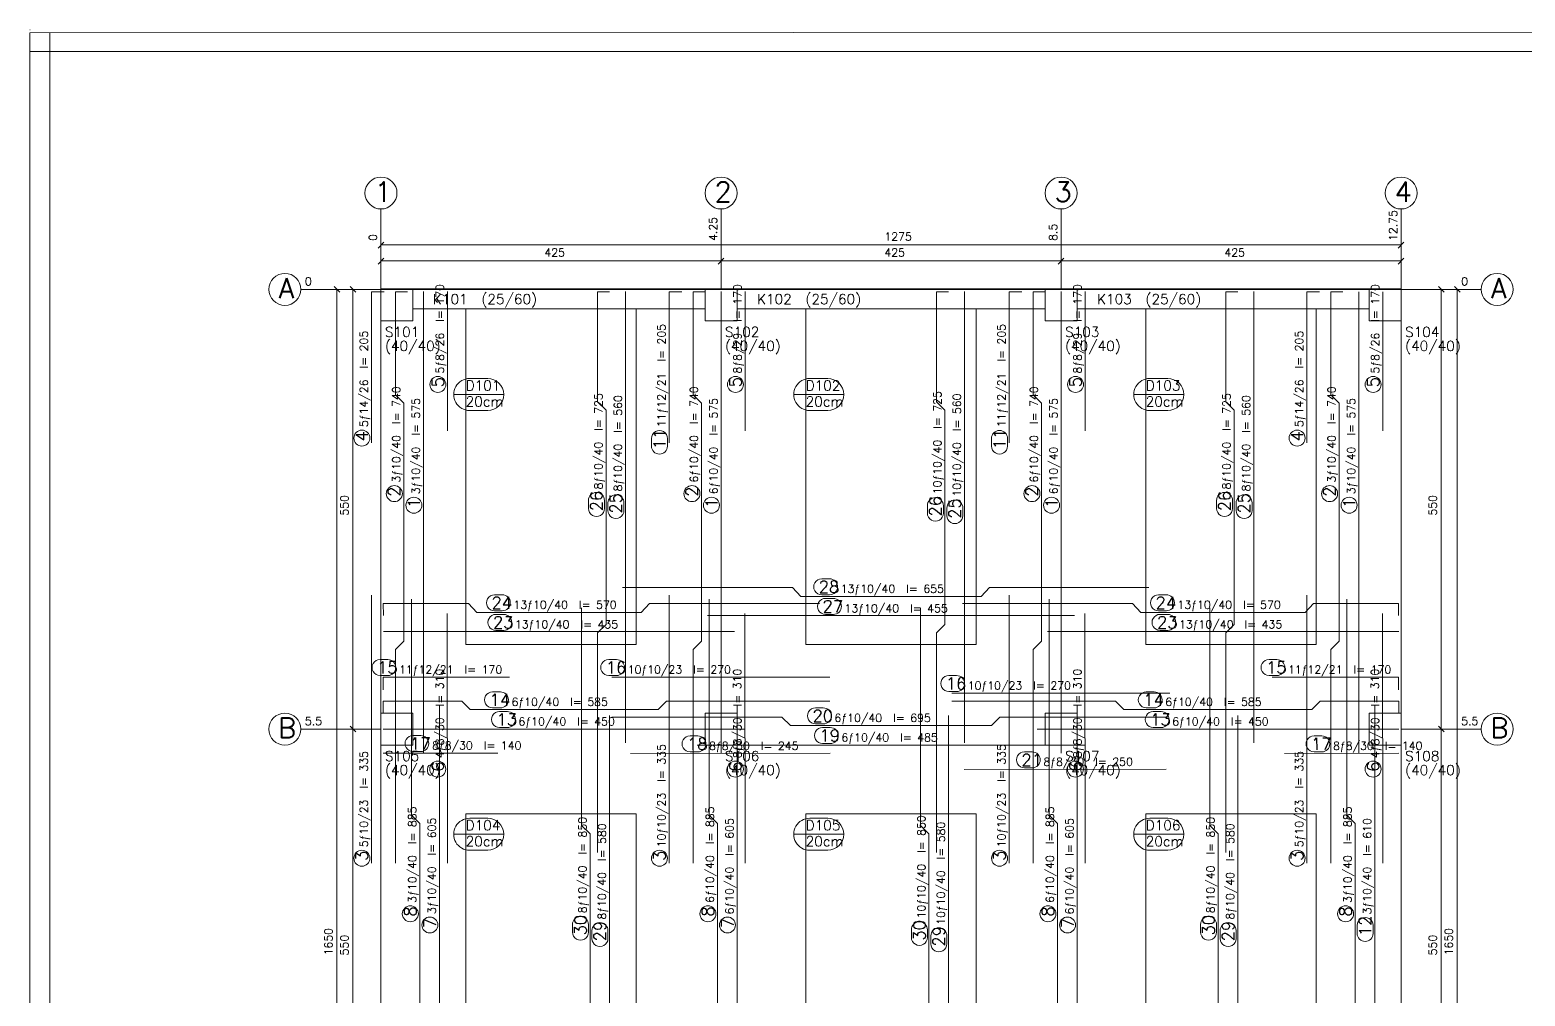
# Model space of a CAD drawing. Header units: inches. Extents: x 0 to 0.664, y 0.28 to 0.841.
# Drawn here: x 0 to 0.3738, y 0.5993 to 0.841 of the extents above; entities that cross this region are included whole.
import ezdxf

# ---------------------------------------------------------------- set-up
doc = ezdxf.new("R2010")
doc.units = ezdxf.units.IN
doc.header["$MEASUREMENT"] = 0
doc.linetypes.add('CENTER', pattern=[0.006500000000000001, 0.002, -0.001, 0.0005, -0.001, 0.002])
doc.linetypes.add('HIDDEN', pattern=[0.006, 0.002, -0.002, 0.002])
for name, color, linetype, lineweight in [('DONATI', 84, 'Continuous', 0), ('OLCU', 1, 'Continuous', 0), ('PENC2', 1, 'Continuous', 0), ('PENC3', 5, 'Continuous', 0), ('PENC4', 84, 'Continuous', 0), ('PEND2', 1, 'CENTER', 0), ('PENH2', 1, 'HIDDEN', 0)]:
    doc.layers.add(name, color=color, linetype=linetype, lineweight=lineweight)
doc.styles.add('RomanSTA', font='RomanSTA')

msp = doc.modelspace()

# ---------------------------------------------------------------- linework, layer by layer
at = {"layer": 'DONATI'}
for points in [[(0.0853632465004921, 0.7377), (0.0853632465004921, 0.7377), (0.08536319434642792, 0.7755), (0.08856318891048431, 0.7755), (0.08856318891048431, 0.7755)], [(0.09136319160461426, 0.6326), (0.09136319160461426, 0.6326), (0.09136311709880829, 0.686), (0.0934835895895958, 0.6881), (0.09348282217979431, 0.7476), (0.09136320650577545, 0.7497), (0.09136317670345306, 0.7755), (0.09436317533254623, 0.7755), (0.09436317533254623, 0.7755)], [(0.09836313128471375, 0.6601), (0.09836313128471375, 0.6601), (0.09836315363645554, 0.7756), (0.09836315363645554, 0.7756)], [(0.1043630167841911, 0.7407), (0.1043630167841911, 0.7407), (0.1043631508946419, 0.7756), (0.1043631508946419, 0.7756)], [(0.1418923437595367, 0.6352), (0.1418923437595367, 0.6352), (0.1418923288583755, 0.6902), (0.1440127938985825, 0.6923), (0.1440119445323944, 0.7459), (0.1418923437595367, 0.748), (0.1418923288583755, 0.7755), (0.1448923349380493, 0.7755), (0.1448923349380493, 0.7755)], [(0.1488923132419586, 0.6627), (0.1488923132419586, 0.6627), (0.1488923132419586, 0.7756), (0.1488923132419586, 0.7756)], [(0.1597632467746735, 0.7377), (0.1597632467746735, 0.7377), (0.1597631871700287, 0.7755), (0.1629631966352463, 0.7755), (0.1629631966352463, 0.7755)], [(0.1657631993293762, 0.6326), (0.1657631993293762, 0.6326), (0.1657631248235703, 0.686), (0.1678835898637772, 0.6881), (0.1678828299045563, 0.7476), (0.1657632142305374, 0.7497), (0.1657631695270538, 0.7755), (0.1687631756067276, 0.7755), (0.1687631756067276, 0.7755)], [(0.1727631390094757, 0.6601), (0.1727631390094757, 0.6601), (0.1727631539106369, 0.7756), (0.1727631539106369, 0.7756)], [(0.1787630170583725, 0.7407), (0.1787630170583725, 0.7407), (0.1787631511688232, 0.7756), (0.1787631511688232, 0.7756)], [(0.2266101092100143, 0.6352), (0.2266101092100143, 0.6352), (0.2266100943088531, 0.6902), (0.2287305593490601, 0.6923), (0.228729709982872, 0.7459), (0.2266101092100143, 0.748), (0.2266100943088531, 0.7755), (0.2296101003885269, 0.7755), (0.2296101003885269, 0.7755)], [(0.2336100786924362, 0.6627), (0.2336100786924362, 0.6627), (0.2336100786924362, 0.7756), (0.2336100786924362, 0.7756)], [(0.244763195514679, 0.7377), (0.244763195514679, 0.7377), (0.2447631806135178, 0.7755), (0.2479631900787354, 0.7755), (0.2479631900787354, 0.7755)], [(0.2507631778717041, 0.6326), (0.2507631778717041, 0.6326), (0.2507631480693817, 0.686), (0.252883642911911, 0.6881), (0.2528827786445618, 0.7476), (0.2507631778717041, 0.7497), (0.2507631778717041, 0.7755), (0.2537631690502167, 0.7755), (0.2537631690502167, 0.7755)], [(0.257763147354126, 0.6601), (0.257763147354126, 0.6601), (0.257763147354126, 0.7756), (0.257763147354126, 0.7756)], [(0.2637630105018616, 0.7407), (0.2637630105018616, 0.7407), (0.2637631595134735, 0.7756), (0.2637631595134735, 0.7756)], [(0.298911839723587, 0.6352), (0.298911839723587, 0.6352), (0.2989118099212646, 0.6902), (0.3010323047637939, 0.6923), (0.3010314404964447, 0.7459), (0.298911839723587, 0.748), (0.298911839723587, 0.7755), (0.3019118309020996, 0.7755), (0.3019118309020996, 0.7755)], [(0.3059118092060089, 0.6627), (0.3059118092060089, 0.6627), (0.3059118092060089, 0.7756), (0.3059118092060089, 0.7756)], [(0.3191632330417633, 0.7377), (0.3191632330417633, 0.7377), (0.3191632032394409, 0.7755), (0.3223631978034973, 0.7755), (0.3223631978034973, 0.7755)], [(0.3251631855964661, 0.6326), (0.3251631855964661, 0.6326), (0.3251630961894989, 0.686), (0.3272835910320282, 0.6881), (0.3272828161716461, 0.7476), (0.3251632153987885, 0.7497), (0.3251631855964661, 0.7755), (0.3281631767749786, 0.7755), (0.3281631767749786, 0.7755)], [(0.3321631252765656, 0.6601), (0.3321631252765656, 0.6601), (0.3321631550788879, 0.7755), (0.3321631550788879, 0.7755)], [(0.3381630182266235, 0.7407), (0.3381630182266235, 0.7407), (0.3381631374359131, 0.7755), (0.3381631374359131, 0.7755)], [(0.08536320924758911, 0.6326), (0.08536320924758911, 0.6326), (0.08536311239004135, 0.6996), (0.08536311239004135, 0.6996)], [(0.1480948925018311, 0.7015), (0.1480948925018311, 0.7015), (0.190594881772995, 0.7015), (0.192717045545578, 0.6993), (0.2377718538045883, 0.6993), (0.2398948818445206, 0.7015), (0.2797448635101318, 0.7015), (0.2797448635101318, 0.7015)], [(0.1597632169723511, 0.6326), (0.1597632169723511, 0.6326), (0.1597631126642227, 0.6996), (0.1597631126642227, 0.6996)], [(0.244763195514679, 0.6326), (0.244763195514679, 0.6326), (0.2447631806135178, 0.6996), (0.2447631806135178, 0.6996)], [(0.3191632032394409, 0.6326), (0.3191632032394409, 0.6326), (0.3191631138324738, 0.6996), (0.3191631138324738, 0.6996)], [(0.08834882080554962, 0.6945), (0.08834882080554962, 0.6945), (0.08834642916917801, 0.6975), (0.1095964387059212, 0.6975), (0.1117186024785042, 0.6953), (0.1527734100818634, 0.6953), (0.1548964381217957, 0.6975), (0.1973964422941208, 0.6975), (0.1973964422941208, 0.6975)], [(0.09536323696374893, 0.5226), (0.09536323696374893, 0.5226), (0.0953630656003952, 0.5776), (0.09748353809118271, 0.5797), (0.0974823459982872, 0.6425), (0.09536273032426834, 0.6446), (0.09536256641149521, 0.6986), (0.09536256641149521, 0.6986)], [(0.1378923505544662, 0.5252), (0.1378923505544662, 0.5252), (0.1378923356533051, 0.5802), (0.140012800693512, 0.5823), (0.1400119513273239, 0.6399), (0.1378923505544662, 0.642), (0.1378923356533051, 0.6964), (0.1378923356533051, 0.6964)], [(0.1697632372379303, 0.5226), (0.1697632372379303, 0.5226), (0.1697630733251572, 0.5776), (0.1718835383653641, 0.5797), (0.1718823462724686, 0.6425), (0.1697627305984497, 0.6446), (0.1697625666856766, 0.6986), (0.1697625666856766, 0.6986)], [(0.2226101011037827, 0.5252), (0.2226101011037827, 0.5252), (0.2226100862026215, 0.5802), (0.2247305512428284, 0.5823), (0.2247297018766403, 0.6399), (0.2226101011037827, 0.642), (0.2226100862026215, 0.6964), (0.2226100862026215, 0.6964)], [(0.2330964207649231, 0.6975), (0.2330964207649231, 0.6975), (0.2755964398384094, 0.6975), (0.2777186036109924, 0.6953), (0.3187734186649323, 0.6953), (0.3208964467048645, 0.6975), (0.3421464562416077, 0.6975), (0.3421488404273987, 0.6945), (0.3421488404273987, 0.6945)], [(0.2547632157802582, 0.5226), (0.2547632157802582, 0.5226), (0.2547630667686462, 0.5776), (0.2568835318088531, 0.5797), (0.2568823397159576, 0.6425), (0.2547627091407776, 0.6446), (0.2547625601291656, 0.6986), (0.2547625601291656, 0.6986)], [(0.2949118316173553, 0.5252), (0.2949118316173553, 0.5252), (0.294911801815033, 0.5802), (0.2970322966575623, 0.5823), (0.297031432390213, 0.6399), (0.2949118316173553, 0.642), (0.294911801815033, 0.6964), (0.294911801815033, 0.6964)], [(0.3291632235050201, 0.5226), (0.3291632235050201, 0.5226), (0.3291630744934082, 0.5776), (0.3312835395336151, 0.5797), (0.3312823474407196, 0.6425), (0.3291627168655396, 0.6446), (0.3291625678539276, 0.6986), (0.3291625678539276, 0.6986)], [(0.1043630242347717, 0.6326), (0.1043630242347717, 0.6326), (0.1043077632784843, 0.695), (0.1043077632784843, 0.695)], [(0.1693616062402725, 0.6945), (0.1693616062402725, 0.6945), (0.261161595582962, 0.6945), (0.261161595582962, 0.6945)], [(0.1787630319595337, 0.6326), (0.1787630319595337, 0.6326), (0.1787077635526657, 0.695), (0.1787077635526657, 0.695)], [(0.263763040304184, 0.6326), (0.263763040304184, 0.6326), (0.2637077569961548, 0.695), (0.2637077569961548, 0.695)], [(0.3381630182266235, 0.6326), (0.3381630182266235, 0.6326), (0.3381077647209167, 0.695), (0.3381077647209167, 0.695)], [(0.0883631557226181, 0.6905), (0.0883631557226181, 0.6905), (0.1761631667613983, 0.6905), (0.1761631667613983, 0.6905)], [(0.2543631494045258, 0.6905), (0.2543631494045258, 0.6905), (0.3421631753444672, 0.6905), (0.3421631753444672, 0.6905)], [(0.08831211924552917, 0.6759), (0.08831211924552917, 0.6759), (0.08831211924552917, 0.6791), (0.1199171170592308, 0.6791), (0.1199171170592308, 0.6791)], [(0.1454821228981018, 0.6791), (0.1454821228981018, 0.6791), (0.1999821215867996, 0.6791), (0.1999821215867996, 0.6791)], [(0.3105470538139343, 0.6791), (0.3105470538139343, 0.6791), (0.3421520292758942, 0.6791), (0.3421520590782166, 0.6759), (0.3421520590782166, 0.6759)], [(0.08832883834838867, 0.6701), (0.08832883834838867, 0.6701), (0.08832644671201706, 0.6731), (0.107931450009346, 0.6731), (0.1100536212325096, 0.671), (0.1570184230804443, 0.671), (0.1591414511203766, 0.6731), (0.1999964565038681, 0.6731), (0.1999964565038681, 0.6731)], [(0.2304836064577103, 0.6751), (0.2304836064577103, 0.6751), (0.2849836051464081, 0.6751), (0.2849836051464081, 0.6751)], [(0.2304964065551758, 0.6731), (0.2304964065551758, 0.6731), (0.2713513970375061, 0.6731), (0.2734735906124115, 0.671), (0.3204383850097656, 0.671), (0.3225614130496979, 0.6731), (0.3421664237976074, 0.6731), (0.3421688079833984, 0.6701), (0.3421688079833984, 0.6701)], [(0.1023631319403648, 0.5501), (0.1023631319403648, 0.5501), (0.1023626253008842, 0.6721), (0.1023626253008842, 0.6721)], [(0.1448923200368881, 0.5527), (0.1448923200368881, 0.5527), (0.1448923200368881, 0.6695), (0.1448923200368881, 0.6695)], [(0.1454979777336121, 0.6691), (0.1454979777336121, 0.6691), (0.187997967004776, 0.6691), (0.1901201456785202, 0.667), (0.2403749525547028, 0.667), (0.242497980594635, 0.6691), (0.2840029895305634, 0.6691), (0.2840029895305634, 0.6691)], [(0.1767631322145462, 0.5501), (0.1767631322145462, 0.5501), (0.1767626255750656, 0.6721), (0.1767626255750656, 0.6721)], [(0.2296100705862045, 0.5527), (0.2296100705862045, 0.5527), (0.2296100705862045, 0.6695), (0.2296100705862045, 0.6695)], [(0.2617631256580353, 0.5501), (0.2617631256580353, 0.5501), (0.2617626190185547, 0.6721), (0.2617626190185547, 0.6721)], [(0.3019118010997772, 0.5527), (0.3019118010997772, 0.5527), (0.3019118010997772, 0.6695), (0.3019118010997772, 0.6695)], [(0.3361631333827972, 0.5501), (0.3361631333827972, 0.5501), (0.3361626267433167, 0.6721), (0.3361626267433167, 0.6721)], [(0.08834317326545715, 0.6661), (0.08834317326545715, 0.6661), (0.1787631809711456, 0.6661), (0.1787631809711456, 0.6661)], [(0.2517631649971008, 0.6661), (0.2517631649971008, 0.6661), (0.3421831727027893, 0.6661), (0.3421831727027893, 0.6661)], [(0.1667647361755371, 0.6621), (0.1667647361755371, 0.6621), (0.2637647390365601, 0.6621), (0.2637647390365601, 0.6621)], [(0.08834550529718399, 0.6601), (0.08834550529718399, 0.6601), (0.1169505044817924, 0.6601), (0.1169505044817924, 0.6601)], [(0.150160551071167, 0.66), (0.150160551071167, 0.66), (0.200015515089035, 0.6601), (0.200015515089035, 0.6601)], [(0.3135805428028107, 0.66), (0.3135805428028107, 0.66), (0.3421854972839355, 0.6601), (0.3421854972839355, 0.6601)], [(0.2335171103477478, 0.656), (0.2335171103477478, 0.656), (0.2840220630168915, 0.6561), (0.2840220630168915, 0.6561)]]:
    msp.add_lwpolyline(points, dxfattribs=at)
at = {"layer": 'OLCU', "linetype": 'Continuous'}
for p, q in [((0.08776316791772842, 0.7857), (0.08776320517063141, 0.7902)), ((0.3427631556987762, 0.7857), (0.3427631855010986, 0.7902)), ((0.08705620467662811, 0.7864), (0.08847184479236603, 0.7879)), ((0.08776312321424484, 0.7817), (0.08776316046714783, 0.7862)), ((0.08776316791772842, 0.7872), (0.3427631556987762, 0.7872)), ((0.1727631092071533, 0.7817), (0.1727631539106369, 0.7862)), ((0.2577631175518036, 0.7817), (0.257763147354126, 0.7862)), ((0.3420561850070953, 0.7864), (0.3434718251228333, 0.7879)), ((0.3427631258964539, 0.7817), (0.3427631556987762, 0.7862)), ((0.08705615997314453, 0.7824), (0.08847180008888245, 0.7839)), ((0.08776313066482544, 0.7832), (0.1727631241083145, 0.7832)), ((0.1720561534166336, 0.7824), (0.1734717935323715, 0.7839)), ((0.1727631241083145, 0.7832), (0.2577631175518036, 0.7832)), ((0.2570561468601227, 0.7824), (0.2584717869758606, 0.7839)), ((0.2577631175518036, 0.7832), (0.3427631258964539, 0.7832)), ((0.3420561552047729, 0.7824), (0.3434717953205109, 0.7839)), ((0.07824315875768661, 0.7761), (0.07374315708875656, 0.7761)), ((0.07745040208101273, 0.7754), (0.07603761553764343, 0.7768)), ((0.07674315571784973, 0.7761), (0.07674315571784973, 0.4461)), ((0.08224315941333771, 0.7761), (0.07774315774440765, 0.7761)), ((0.08145040273666382, 0.7754), (0.08003761619329453, 0.7768)), ((0.08074315637350082, 0.7761), (0.08074315637350082, 0.6661)), ((0.3542831540107727, 0.7761), (0.3497831523418427, 0.7761)), ((0.35349041223526, 0.7754), (0.3520776331424713, 0.7768)), ((0.3527831733226776, 0.7761), (0.3527831733226776, 0.6661)), ((0.3582831621170044, 0.7761), (0.3537831604480743, 0.7761)), ((0.3574903905391693, 0.7754), (0.3560776114463806, 0.7768)), ((0.3567831516265869, 0.7761), (0.3567831516265869, 0.4461)), ((0.1553750336170197, 0.7369), (0.1553750187158585, 0.7388)), ((0.1593750268220901, 0.7369), (0.1593750268220901, 0.7388)), ((0.2403749823570251, 0.7369), (0.240374967455864, 0.7388)), ((0.2443749755620956, 0.7369), (0.2443749755620956, 0.7388)), ((0.1396237462759018, 0.7213), (0.1396237313747406, 0.7233)), ((0.1436237394809723, 0.7213), (0.1436237394809723, 0.7233)), ((0.144504114985466, 0.7208), (0.1445041000843048, 0.7227)), ((0.1485041081905365, 0.7208), (0.1485041081905365, 0.7227)), ((0.2243415117263794, 0.7201), (0.2243414968252182, 0.722)), ((0.2283415049314499, 0.7201), (0.2283415049314499, 0.722)), ((0.2292218804359436, 0.7195), (0.2292218655347824, 0.7214)), ((0.2332218736410141, 0.7195), (0.2332218736410141, 0.7214)), ((0.2966432273387909, 0.7213), (0.2966432273387909, 0.7233)), ((0.3006432056427002, 0.7213), (0.3006432056427002, 0.7233)), ((0.3015235960483551, 0.7208), (0.3015235960483551, 0.7227)), ((0.3055235743522644, 0.7208), (0.3055235743522644, 0.7227)), ((0.1979372650384903, 0.7037), (0.1998872756958008, 0.7037)), ((0.1161388382315636, 0.6997), (0.1180888414382935, 0.6997)), ((0.197934091091156, 0.6997), (0.1998840868473053, 0.6997)), ((0.282138854265213, 0.6997), (0.2840888500213623, 0.6997)), ((0.1161356493830681, 0.6957), (0.118085652589798, 0.6957)), ((0.1989008635282516, 0.6988), (0.2008508741855621, 0.6988)), ((0.2821356654167175, 0.6957), (0.2840856611728668, 0.6957)), ((0.116502434015274, 0.6948), (0.1184524372220039, 0.6948)), ((0.1988976895809174, 0.6948), (0.2008476853370667, 0.6948)), ((0.2825024425983429, 0.6948), (0.2844524383544922, 0.6948)), ((0.1164992451667786, 0.6908), (0.1184492483735085, 0.6908)), ((0.2824992537498474, 0.6908), (0.2844492495059967, 0.6908)), ((0.08752138912677765, 0.6835), (0.08947139233350754, 0.6835)), ((0.1446913927793503, 0.6835), (0.1466414034366608, 0.6835)), ((0.3097562789916992, 0.6835), (0.3117062747478485, 0.6835)), ((0.08751820027828217, 0.6795), (0.08946820348501205, 0.6795)), ((0.144688218832016, 0.6795), (0.1466382145881653, 0.6795)), ((0.2296928465366364, 0.6795), (0.2316428422927856, 0.6795)), ((0.3097531199455261, 0.6795), (0.3117031157016754, 0.6795)), ((0.115655854344368, 0.6754), (0.1176058575510979, 0.6754)), ((0.2296896874904633, 0.6755), (0.2316396832466125, 0.6755)), ((0.2790758013725281, 0.6754), (0.2810257971286774, 0.6754)), ((0.1156526654958725, 0.6714), (0.1176026687026024, 0.6714)), ((0.1173994466662407, 0.6705), (0.1193494498729706, 0.6705)), ((0.1963803619146347, 0.6714), (0.198330357670784, 0.6714)), ((0.279072642326355, 0.6714), (0.2810226380825043, 0.6714)), ((0.2808194160461426, 0.6705), (0.2827694118022919, 0.6705)), ((0.08224315941333771, 0.6661), (0.07774315774440765, 0.6661)), ((0.08145040273666382, 0.6654), (0.08003761619329453, 0.6668)), ((0.08074315637350082, 0.6661), (0.08074315637350082, 0.5561)), ((0.1173962578177452, 0.6665), (0.1193462610244751, 0.6665)), ((0.1963772028684616, 0.6674), (0.1983271986246109, 0.6674)), ((0.1981239765882492, 0.6665), (0.2000739723443985, 0.6665)), ((0.2808162569999695, 0.6665), (0.2827662527561188, 0.6665)), ((0.3542831540107727, 0.6661), (0.3497831523418427, 0.6661)), ((0.35349041223526, 0.6654), (0.3520776331424713, 0.6668)), ((0.3527831733226776, 0.6661), (0.3527831733226776, 0.5561)), ((0.09576652944087982, 0.6645), (0.09771653264760971, 0.6645)), ((0.1650150567293167, 0.6644), (0.166965052485466, 0.6644)), ((0.1981208175420761, 0.6625), (0.2000708132982254, 0.6625)), ((0.3209945857524872, 0.6644), (0.3229445815086365, 0.6644)), ((0.09576334059238434, 0.6605), (0.09771334379911423, 0.6605)), ((0.1650155186653137, 0.6604), (0.166965514421463, 0.6604)), ((0.2485989183187485, 0.6604), (0.250548928976059, 0.6604)), ((0.3209977447986603, 0.6604), (0.322947770357132, 0.6604)), ((0.2485995590686798, 0.6564), (0.2505495548248291, 0.6564)), ((0.1356237530708313, 0.6153), (0.1356237381696701, 0.6172)), ((0.1396237462759018, 0.6153), (0.1396237462759018, 0.6172)), ((0.2926432192325592, 0.6153), (0.2926432192325592, 0.6172)), ((0.2966431975364685, 0.6153), (0.2966431975364685, 0.6172)), ((0.3317745923995972, 0.615), (0.3317745923995972, 0.617)), ((0.3357746005058289, 0.615), (0.3357745707035065, 0.617)), ((0.1405041217803955, 0.6137), (0.1405041068792343, 0.6157)), ((0.144504114985466, 0.6137), (0.144504114985466, 0.6157)), ((0.2203415036201477, 0.614), (0.2203414887189865, 0.6159)), ((0.2243414968252182, 0.614), (0.2243414968252182, 0.6159)), ((0.2252218723297119, 0.6124), (0.2252218574285507, 0.6144)), ((0.2292218655347824, 0.6124), (0.2292218655347824, 0.6144)), ((0.2975235879421234, 0.6137), (0.2975235879421234, 0.6157)), ((0.3015235662460327, 0.6137), (0.3015235662460327, 0.6157))]:
    msp.add_line(p, q, dxfattribs=at)
at = {"layer": 'PENC2', "linetype": 'Continuous'}
for p, q in [((0.1099298223853111, 0.7538), (0.1144298240542412, 0.7538)), ((0.1949298232793808, 0.7538), (0.1994298249483109, 0.7538)), ((0.2799298167228699, 0.7538), (0.2844298183917999, 0.7538)), ((0.10592982172966, 0.7498), (0.1184298247098923, 0.7498)), ((0.1909298300743103, 0.7498), (0.2034298330545425, 0.7498)), ((0.2759298086166382, 0.7498), (0.2884298264980316, 0.7498)), ((0.1099298223853111, 0.7458), (0.1144298240542412, 0.7458)), ((0.1949298232793808, 0.7458), (0.1994298249483109, 0.7458)), ((0.2799298167228699, 0.7458), (0.2844298183917999, 0.7458)), ((0.1099298223853111, 0.6438), (0.1144298240542412, 0.6438)), ((0.1949298232793808, 0.6438), (0.1994298249483109, 0.6438)), ((0.2799298167228699, 0.6438), (0.2844298183917999, 0.6438)), ((0.10592982172966, 0.6398), (0.1184298247098923, 0.6398)), ((0.1909298300743103, 0.6398), (0.2034298330545425, 0.6398)), ((0.2759298086166382, 0.6398), (0.2884298264980316, 0.6398)), ((0.1099298223853111, 0.6358), (0.1144298240542412, 0.6358)), ((0.1949298232793808, 0.6358), (0.1994298249483109, 0.6358)), ((0.2799298167228699, 0.6358), (0.2844298183917999, 0.6358))]:
    msp.add_line(p, q, dxfattribs=at)
at = {"layer": 'PENC2'}
for centre in [(0.1019779965281487, 0.7523), (0.1763780117034912, 0.7523), (0.2613779902458191, 0.7523), (0.3357779979705811, 0.7523), (0.08297819644212723, 0.7389), (0.3167781829833984, 0.7389), (0.09109780937433243, 0.725), (0.165497824549675, 0.725), (0.2504977285861969, 0.725), (0.3248977959156036, 0.725), (0.09597818553447723, 0.7221), (0.1703781932592392, 0.7221), (0.2553780972957611, 0.7221), (0.3297781646251678, 0.7221), (0.1019571274518967, 0.6561), (0.1763571351766586, 0.6561), (0.2613571286201477, 0.6561), (0.3357571065425873, 0.6561), (0.08297815918922424, 0.6338), (0.1573781818151474, 0.6338), (0.2423781603574753, 0.6338), (0.316778153181076, 0.6338), (0.0950973704457283, 0.6199), (0.1694973856210709, 0.6199), (0.2544973492622375, 0.6199), (0.3288973569869995, 0.6199), (0.0999777540564537, 0.6171), (0.1743777543306351, 0.6171), (0.2593777477741241, 0.6171)]:
    msp.add_circle(centre, 0.002000000094994903, dxfattribs=at)
for centre, radius, start, end in [((0.1099298223853111, 0.7498), 0.004000000189989805, 90.00122447294544, 270.0036734188363), ((0.1144298240542412, 0.7498), 0.004000000189989805, 270.0036734188363, 90.00122447294544), ((0.1949298232793808, 0.7498), 0.004000000189989805, 90.00122447294544, 270.0036734188363), ((0.1994298249483109, 0.7498), 0.004000000189989805, 270.0036734188363, 90.00122447294544), ((0.2799298167228699, 0.7498), 0.004000000189989805, 90.00122447294544, 270.0036734188363), ((0.2844298183917999, 0.7498), 0.004000000189989805, 270.0036734188363, 90.00122447294544), ((0.1573750227689743, 0.7388), 0.002000000094994903, 6.103598664886165e-05, 180.0025099818776), ((0.2423749715089798, 0.7388), 0.002000000094994903, 0.004897891780918011, 180.0024489458909), ((0.1573750227689743, 0.7369), 0.002000000094994903, 180.0025099818776, 6.103598664886165e-05), ((0.2423749715089798, 0.7369), 0.002000000094994903, 180.0024489458909, 0.004897891780918011), ((0.1416237354278564, 0.7233), 0.002000000094994903, 0.004897891780918011, 180.0024489458909), ((0.2986432015895844, 0.7233), 0.002000000094994903, 0.004897891780918011, 180.0024489458909), ((0.1465041041374207, 0.7227), 0.002000000094994903, 0.004897891780918011, 180.0024489458909), ((0.226341500878334, 0.722), 0.002000000094994903, 0.004897891780918011, 180.0024489458909), ((0.2312218695878983, 0.7214), 0.002000000094994903, 0.004897891780918011, 180.0024489458909), ((0.3035235702991486, 0.7227), 0.002000000094994903, 0.004897891780918011, 180.0024489458909), ((0.1416237354278564, 0.7213), 0.002000000094994903, 180.0024489458909, 0.004897891780918011), ((0.1465041041374207, 0.7208), 0.002000000094994903, 180.0024489458909, 0.004897891780918011), ((0.226341500878334, 0.7201), 0.002000000094994903, 180.0024489458909, 0.004897891780918011), ((0.2312218695878983, 0.7195), 0.002000000094994903, 180.0024489458909, 0.004897891780918011), ((0.2986432313919067, 0.7213), 0.002000000094994903, 180.0024489458909, 0.004897891780918011), ((0.3035236001014709, 0.7208), 0.002000000094994903, 180.0024489458909, 0.004897891780918011), ((0.1979356855154037, 0.7017), 0.002000000094994903, 90.00122447294544, 270.0036734188363), ((0.199885681271553, 0.7017), 0.002000000094994903, 270.0036734188363, 90.00122447294544), ((0.1161372438073158, 0.6977), 0.002000000094994903, 90.00122447294544, 270.0036734188363), ((0.1180872470140457, 0.6977), 0.002000000094994903, 270.0036734188363, 90.00122447294544), ((0.2821372449398041, 0.6977), 0.002000000094994903, 90.00122447294544, 270.0036734188363), ((0.2840872406959534, 0.6977), 0.002000000094994903, 270.0036734188363, 90.00122447294544), ((0.1988992840051651, 0.6968), 0.002000000094994903, 90.00122447294544, 270.0036734188363), ((0.2008492797613144, 0.6968), 0.002000000094994903, 270.0036734188363, 90.00122447294544), ((0.1165008395910263, 0.6928), 0.002000000094994903, 90.00122447294544, 270.0036734188363), ((0.1184508427977562, 0.6928), 0.002000000094994903, 270.0036734188363, 90.00122447294544), ((0.282500833272934, 0.6928), 0.002000000094994903, 90.00122447294544, 270.0036734188363), ((0.2844508290290833, 0.6928), 0.002000000094994903, 270.0036734188363, 90.00122447294544), ((0.08751979470252991, 0.6815), 0.002000000094994903, 90.00122447294544, 270.0036734188363), ((0.0894697979092598, 0.6815), 0.002000000094994903, 270.0036734188363, 90.00122447294544), ((0.1446898132562637, 0.6815), 0.002000000094994903, 90.00122447294544, 270.0036734188363), ((0.146639809012413, 0.6815), 0.002000000094994903, 270.0036734188363, 90.00122447294544), ((0.3097546994686127, 0.6815), 0.002000000094994903, 90.00154491187534, 270.0040091167629), ((0.311704695224762, 0.6815), 0.002000000094994903, 270.0040091167629, 90.00154491187534), ((0.2296912670135498, 0.6775), 0.002000000094994903, 90.00155254137368, 270.0040091167629), ((0.2316412627696991, 0.6775), 0.002000000094994903, 270.0040091167629, 90.00155254137368), ((0.1156542599201202, 0.6734), 0.002000000094994903, 90.00122447294544, 270.0036734188363), ((0.1176042631268501, 0.6734), 0.002000000094994903, 270.0036734188363, 90.00122447294544), ((0.2790742218494415, 0.6734), 0.002000000094994903, 90.00154491187534, 270.0040091167629), ((0.2810242176055908, 0.6734), 0.002000000094994903, 270.0040091167629, 90.00154491187534), ((0.117397852241993, 0.6685), 0.002000000094994903, 90.00122447294544, 270.0036734188363), ((0.1193478554487228, 0.6685), 0.002000000094994903, 270.0036734188363, 90.00122447294544), ((0.1963787823915482, 0.6694), 0.002000000094994903, 90.00155254137368, 270.0040091167629), ((0.1983287781476974, 0.6694), 0.002000000094994903, 270.0040091167629, 90.00155254137368), ((0.280817836523056, 0.6685), 0.002000000094994903, 90.00154491187534, 270.0040091167629), ((0.2827678322792053, 0.6685), 0.002000000094994903, 270.0040091167629, 90.00154491187534), ((0.1981223970651627, 0.6645), 0.002000000094994903, 90.00155254137368, 270.0040091167629), ((0.200072392821312, 0.6645), 0.002000000094994903, 270.0040091167629, 90.00155254137368), ((0.09576493501663208, 0.6625), 0.002000000094994903, 90.00122447294544, 270.0036734188363), ((0.09771493822336197, 0.6625), 0.002000000094994903, 270.0036734188363, 90.00122447294544), ((0.1650152802467346, 0.6624), 0.002000000094994903, 90.0535780904935, 270.0560117773878), ((0.1669652909040451, 0.6624), 0.002000000094994903, 270.0560117773878, 90.0535780904935), ((0.3209961652755737, 0.6624), 0.002000000094994903, 90.09246564348716, 270.0949222188764), ((0.322946161031723, 0.6624), 0.002000000094994903, 270.0949222188764, 90.09246564348716), ((0.2485992312431335, 0.6584), 0.002000000094994903, 90.05587456949117, 270.0583311448804), ((0.2505492269992828, 0.6584), 0.002000000094994903, 270.0583311448804, 90.05587456949117), ((0.1099298223853111, 0.6398), 0.004000000189989805, 90.00122447294544, 270.0036734188363), ((0.1144298240542412, 0.6398), 0.004000000189989805, 270.0036734188363, 90.00122447294544), ((0.1949298232793808, 0.6398), 0.004000000189989805, 90.00122447294544, 270.0036734188363), ((0.1994298249483109, 0.6398), 0.004000000189989805, 270.0036734188363, 90.00122447294544), ((0.2799298167228699, 0.6398), 0.004000000189989805, 90.00122447294544, 270.0036734188363), ((0.2844298183917999, 0.6398), 0.004000000189989805, 270.0036734188363, 90.00122447294544), ((0.1376237422227859, 0.6172), 0.002000000094994903, 0.004897891780918011, 180.0024489458909), ((0.1425041109323502, 0.6157), 0.002000000094994903, 0.004897891780918011, 180.0024489458909), ((0.2223414927721024, 0.6159), 0.002000000094994903, 0.004897891780918011, 180.0024489458909), ((0.2946431934833527, 0.6172), 0.002000000094994903, 0.004897891780918011, 180.0024489458909), ((0.2995235621929169, 0.6157), 0.002000000094994903, 0.004897891780918011, 180.0024489458909), ((0.3337745666503906, 0.617), 0.002000000094994903, 0.0001525899666221541, 180.0026015358575), ((0.1376237422227859, 0.6153), 0.002000000094994903, 180.0024489458909, 0.004897891780918011), ((0.1425041109323502, 0.6137), 0.002000000094994903, 180.0024489458909, 0.004897891780918011), ((0.2223414927721024, 0.614), 0.002000000094994903, 180.0024489458909, 0.004897891780918011), ((0.2272218614816666, 0.6144), 0.002000000094994903, 0.004897891780918011, 180.0024489458909), ((0.294643223285675, 0.6153), 0.002000000094994903, 180.0024489458909, 0.004897891780918011), ((0.2995235919952393, 0.6137), 0.002000000094994903, 180.0024489458909, 0.004897891780918011), ((0.333774596452713, 0.615), 0.002000000094994903, 180.0026015358575, 0.0001525899666221541), ((0.2272218614816666, 0.6124), 0.002000000094994903, 180.0024489458909, 0.004897891780918011)]:
    msp.add_arc(centre, radius, start, end, dxfattribs=at)
at = {"layer": 'PENC3', "linetype": 'Continuous'}
for p, q in [((0, 0.841), (0, 0.841)), ((0, 0.8403), (0.6636751012913781, 0.8405232716889608)), ((0, 0.8387), (0, 0.8403)), ((-0, 0.2797588273841037), (-0, 0.8403)), ((0, 0.8356), (0, 0.8377)), ((0.004999999888241291, 0.2797588273841037), (0.004999999888241291, 0.8403)), ((0, 0.8356), (0.004999999888241291, 0.8356)), ((0, 0.8356), (0.663675101291378, 0.8356)), ((0.08776316046714783, 0.7761), (0.08776316046714783, 0.6661)), ((0.09574315696954727, 0.7762), (0.1687631607055664, 0.7762)), ((0.1767631471157074, 0.7762), (0.2537631690502167, 0.7762)), ((0.2617631554603577, 0.7762), (0.334783136844635, 0.7762)), ((0.3427631556987762, 0.7761), (0.3427631556987762, 0.6661)), ((0.09574315696954727, 0.7712), (0.1687631607055664, 0.7712)), ((0.1767631471157074, 0.7712), (0.2537631690502167, 0.7712)), ((0.2617631554603577, 0.7712), (0.334783136844635, 0.7712)), ((0.08776316046714783, 0.6661), (0.08776316046714783, 0.5561)), ((0.3427631556987762, 0.6661), (0.3427631556987762, 0.5561))]:
    msp.add_line(p, q, dxfattribs=at)
at = {"layer": 'PENC3'}
for centre in [(0.08776316046714783, 0.8002), (0.1727631539106369, 0.8002), (0.257763147354126, 0.8002), (0.3427631556987762, 0.8002), (0.06374315917491913, 0.7761), (0.3667831420898438, 0.7761), (0.06374315917491913, 0.6661), (0.3667831420898438, 0.6661)]:
    msp.add_circle(centre, 0.004000000189989805, dxfattribs=at)
at = {"layer": 'PENC4', "linetype": 'Continuous'}
for p, q in [((0.08774315565824509, 0.7762), (0.09574315696954727, 0.7762)), ((0.08774315565824509, 0.7762), (0.08774315565824509, 0.7682)), ((0.09574315696954727, 0.7762), (0.09574315696954727, 0.7682)), ((0.1687631607055664, 0.7762), (0.1767631471157074, 0.7762)), ((0.1687631607055664, 0.7762), (0.1687631607055664, 0.7682)), ((0.1767631471157074, 0.7762), (0.1767631471157074, 0.7682)), ((0.2537631690502167, 0.7762), (0.2617631554603577, 0.7762)), ((0.2537631690502167, 0.7762), (0.2537631690502167, 0.7682)), ((0.2617631554603577, 0.7762), (0.2617631554603577, 0.7682)), ((0.334783136844635, 0.7762), (0.3427831828594208, 0.7762)), ((0.334783136844635, 0.7762), (0.334783136844635, 0.7682)), ((0.3427831828594208, 0.7762), (0.3427831828594208, 0.7682)), ((0.08774315565824509, 0.7682), (0.09574315696954727, 0.7682)), ((0.1687631607055664, 0.7682), (0.1767631471157074, 0.7682)), ((0.2537631690502167, 0.7682), (0.2617631554603577, 0.7682)), ((0.334783136844635, 0.7682), (0.3427831828594208, 0.7682)), ((0.08774315565824509, 0.6701), (0.09574315696954727, 0.6701)), ((0.08774315565824509, 0.6701), (0.08774315565824509, 0.6621)), ((0.09574315696954727, 0.6701), (0.09574315696954727, 0.6621)), ((0.1687631607055664, 0.6701), (0.1767631471157074, 0.6701)), ((0.1687631607055664, 0.6701), (0.1687631607055664, 0.6621)), ((0.1767631471157074, 0.6701), (0.1767631471157074, 0.6621)), ((0.2537631690502167, 0.6701), (0.2617631554603577, 0.6701)), ((0.2537631690502167, 0.6701), (0.2537631690502167, 0.6621)), ((0.2617631554603577, 0.6701), (0.2617631554603577, 0.6621)), ((0.334783136844635, 0.6701), (0.3427831828594208, 0.6701)), ((0.334783136844635, 0.6701), (0.334783136844635, 0.6621)), ((0.3427831828594208, 0.6701), (0.3427831828594208, 0.6621)), ((0.08774315565824509, 0.6621), (0.09574315696954727, 0.6621)), ((0.1687631607055664, 0.6621), (0.1767631471157074, 0.6621)), ((0.2537631690502167, 0.6621), (0.2617631554603577, 0.6621)), ((0.334783136844635, 0.6621), (0.3427831828594208, 0.6621))]:
    msp.add_line(p, q, dxfattribs=at)
at = {"layer": 'PEND2', "linetype": 'CENTER'}
for p, q in [((0.08776316046714783, 0.7962), (0.08776316046714783, 0.7761)), ((0.1727631539106369, 0.7962), (0.1727631539106369, 0.7761)), ((0.257763147354126, 0.7962), (0.257763147354126, 0.7761)), ((0.3427631556987762, 0.7962), (0.3427631556987762, 0.7761)), ((0.06774315983057022, 0.7761), (0.08776316046714783, 0.7761)), ((0.08776316046714783, 0.7761), (0.1727631539106369, 0.7761)), ((0.1727631539106369, 0.7761), (0.257763147354126, 0.7761)), ((0.257763147354126, 0.7761), (0.3427631556987762, 0.7761)), ((0.3627831637859344, 0.7761), (0.3427631556987762, 0.7761)), ((0.06774315983057022, 0.6661), (0.08776316046714783, 0.6661)), ((0.3627831637859344, 0.6661), (0.3427631556987762, 0.6661))]:
    msp.add_line(p, q, dxfattribs=at)
at = {"layer": 'PENH2', "linetype": 'HIDDEN'}
for p, q in [((0.1089631542563438, 0.7712), (0.1089631542563438, 0.6873)), ((0.1515631526708603, 0.7712), (0.1515631526708603, 0.6873)), ((0.1939631551504135, 0.7712), (0.1939631551504135, 0.6873)), ((0.2365631610155106, 0.7712), (0.2365631610155106, 0.6873)), ((0.2789631485939026, 0.7712), (0.2789631485939026, 0.6873)), ((0.3215631544589996, 0.7712), (0.3215631544589996, 0.6873)), ((0.08774315565824509, 0.7682), (0.08774315565824509, 0.6701)), ((0.3427631556987762, 0.7682), (0.3427831828594208, 0.6701)), ((0.1089631542563438, 0.6873), (0.1515631526708603, 0.6873)), ((0.1939631551504135, 0.6873), (0.2365631610155106, 0.6873)), ((0.2789631485939026, 0.6873), (0.3215631544589996, 0.6873)), ((0.08774315565824509, 0.6621), (0.08774315565824509, 0.5601)), ((0.3427631556987762, 0.6621), (0.3427831828594208, 0.5601)), ((0.1089631542563438, 0.6449), (0.1089631542563438, 0.5773)), ((0.1089631542563438, 0.6449), (0.1515631526708603, 0.6449)), ((0.1515631526708603, 0.6449), (0.1515631526708603, 0.5773)), ((0.1939631551504135, 0.6449), (0.1939631551504135, 0.5773)), ((0.1939631551504135, 0.6449), (0.2365631610155106, 0.6449)), ((0.2365631610155106, 0.6449), (0.2365631610155106, 0.5773)), ((0.2789631485939026, 0.6449), (0.2789631485939026, 0.5773)), ((0.2789631485939026, 0.6449), (0.3215631544589996, 0.6449)), ((0.3215631544589996, 0.6449), (0.3215631544589996, 0.5773))]:
    msp.add_line(p, q, dxfattribs=at)

# ---------------------------------------------------------------- texts
at = {"layer": 'DONATI', "style": 'RomanSTA'}
for s, p in [('& 2- .2- 1- 0- 0', (0.1043630167841911, 0.7407)), ('& 2- .2- 1- 0- 0', (0.1787630170583725, 0.7407)), ('& 2- .2- 1- 0- 0', (0.2637630105018616, 0.7407)), ('& 2- .2- 1- 0- 0', (0.3381630182266235, 0.7407)), ('& 1- .2- 1- 3.72- 3.72', (0.1693616062402725, 0.6945)), ('& 1- .2- 1- 0- 4.25', (0.0883631557226181, 0.6905)), ('& 1- .2- 1- 4.25- 0', (0.2543631494045258, 0.6905)), ('& 1- .2- 1- 0- 4.25', (0.08834317326545715, 0.6661)), ('& 1- .2- 1- 4.25- 0', (0.2517631649971008, 0.6661)), ('& 1- .2- 1- 5.5- 0', (0.1488923132419586, 0.6627)), ('& 1- .2- 1- 4.051- 4.051', (0.1667647361755371, 0.6621)), ('& 1- .2- 1- 5.5- 0', (0.2336100786924362, 0.6627)), ('& 1- .2- 1- 5.5- 0', (0.3059118092060089, 0.6627)), ('& 2- .2- 1- 0- 0', (0.08834550529718399, 0.6601)), ('& 1- .2- 1- 5.5- 0', (0.09836313128471375, 0.6601)), ('& 2- .2- 1- 0- 0', (0.150160551071167, 0.66)), ('& 1- .2- 1- 5.5- 0', (0.1727631390094757, 0.6601)), ('& 1- .2- 1- 5.5- 0', (0.257763147354126, 0.6601)), ('& 2- .2- 1- 0- 0', (0.3135805428028107, 0.66)), ('& 1- .2- 1- 5.5- 0', (0.3321631252765656, 0.6601)), ('& 2- .2- 1- 0- 0', (0.2335171103477478, 0.656)), ('& 2- .2- 1- 0- 0', (0.1043630242347717, 0.6326)), ('& 2- .2- 1- 0- 0', (0.1787630319595337, 0.6326)), ('& 2- .2- 1- 0- 0', (0.263763040304184, 0.6326)), ('& 2- .2- 1- 0- 0', (0.3381630182266235, 0.6326))]:
    msp.add_text(s, height=9.999999747378752e-09, dxfattribs=at).set_placement(p)
at = {"layer": 'OLCU', "style": 'RomanSTA'}
for s, p in [('1275', (0.2135995179414749, 0.7883)), ('425', (0.1285994797945023, 0.7843)), ('425', (0.2135994732379913, 0.7843)), ('425', (0.2985994815826416, 0.7843))]:
    msp.add_text(s, height=0.002, dxfattribs=at).set_placement(p)
for s, p in [('550', (0.07963307946920395, 0.7195)), ('550', (0.3516730964183807, 0.7195)), ('1650', (0.07563307881355286, 0.6095)), ('550', (0.07963307946920395, 0.6095)), ('550', (0.3516730964183807, 0.6095)), ('1650', (0.35567307472229, 0.6095))]:
    msp.add_text(s, height=0.002, rotation=90.00122447294544, dxfattribs=at).set_placement(p)
at = {"layer": 'PENC2', "style": 'RomanSTA'}
for s, height, p in [('4#1/C:\\Sta4V12\\STA4DATA\\MANTAR2', 1.000000047497451e-06, (0, 0.841)), ('0', 0.002, (0.06874315440654755, 0.7771)), ('0', 0.002, (0.3577831387519836, 0.7771)), ('  13ƒ10/40  l= 655', 0.002, (0.1999344825744629, 0.7002)), ('  13ƒ10/40  l= 570', 0.002, (0.1181360483169556, 0.6962)), ('  13ƒ10/40  l= 455', 0.002, (0.2008980810642242, 0.6953)), ('  13ƒ10/40  l= 570', 0.002, (0.2841360569000244, 0.6962)), ('  13ƒ10/40  l= 435', 0.002, (0.118499644100666, 0.6913)), ('  13ƒ10/40  l= 435', 0.002, (0.2844996452331543, 0.6913)), ('  11ƒ12/21  l= 170', 0.002, (0.08951859921216965, 0.68)), ('  10ƒ10/23  l= 270', 0.002, (0.1466886103153229, 0.68)), ('  6ƒ10/40  l= 585', 0.002, (0.11765306442976, 0.6719)), ('5.5', 0.002, (0.06874315440654755, 0.6671)), ('  6ƒ10/40  l= 450', 0.002, (0.1193966567516327, 0.667)), ('5.5', 0.002, (0.3577831387519836, 0.6671)), ('  8ƒ8/30  l= 140', 0.002, (0.09776373952627182, 0.661))]:
    msp.add_text(s, height=height, dxfattribs=at).set_placement(p)
for s, rotation, p in [('4.25', 90.00122447294544, (0.171763151884079, 0.7882)), ('12.75', 90.00122447294544, (0.3417631387710571, 0.7882)), ('0', 90.00122447294544, (0.0867631584405899, 0.7882)), ('8.5', 90.00122447294544, (0.2567631602287292, 0.7882)), ('  5ƒ8/26  l= 170', 90.00107951247715, (0.1034779995679855, 0.7523)), ('  8ƒ8/29  l= 170', 90.00107951247715, (0.1778780072927475, 0.7523)), ('  8ƒ8/29  l= 170', 90.00105662398215, (0.2628780007362366, 0.7523)), ('  5ƒ8/26  l= 170', 90.00110240097214, (0.3372780084609985, 0.7523)), ('  11ƒ12/21  l= 205', 90.00129313843043, (0.1588782072067261, 0.7389)), ('  11ƒ12/21  l= 205', 90.00122447294544, (0.2438781559467316, 0.7389)), ('  5ƒ14/26  l= 205', 90.00129313843043, (0.08447819948196411, 0.7389)), ('  5ƒ14/26  l= 205', 90.00128550893207, (0.3182781934738159, 0.7389)), ('  3ƒ10/40  l= 740', 90.00129313843043, (0.09259781241416931, 0.725)), ('  6ƒ10/40  l= 740', 90.00129313843043, (0.1669978201389313, 0.725)), ('  6ƒ10/40  l= 740', 90.00122447294544, (0.2519977390766144, 0.725)), ('  3ƒ10/40  l= 740', 90.00128550893207, (0.3263978064060211, 0.725)), ('  3ƒ10/40  l= 575', 90.00129313843043, (0.09747818857431412, 0.7221)), ('  8ƒ10/40  l= 725', 90.00122447294544, (0.1431269198656082, 0.7233)), ('  8ƒ10/40  l= 560', 90.00122447294544, (0.1480072885751724, 0.7228)), ('  6ƒ10/40  l= 575', 90.00129313843043, (0.1718781888484955, 0.7221)), ('  10ƒ10/40  l= 725', 90.00122447294544, (0.2278446853160858, 0.7221)), ('  10ƒ10/40  l= 560', 90.00122447294544, (0.23272505402565, 0.7215)), ('  6ƒ10/40  l= 575', 90.00122447294544, (0.2568781077861786, 0.7221)), ('  8ƒ10/40  l= 725', 90.00122447294544, (0.3001464009284973, 0.7233)), ('  8ƒ10/40  l= 560', 90.00122447294544, (0.3050267696380615, 0.7228)), ('  3ƒ10/40  l= 575', 90.00128550893207, (0.3312781751155853, 0.7221)), ('  4ƒ8/30  l= 310', 90.05193011885397, (0.1034571304917336, 0.6561)), ('  8ƒ8/30  l= 310', 90.05193011885397, (0.1778571307659149, 0.6561)), ('  8ƒ8/30  l= 310', 90.05194537785064, (0.2628571391105652, 0.6561)), ('  11ƒ12/21  l= 170', 0.000321043162751266, (0.311753511428833, 0.68)), ('  4ƒ8/30  l= 310', 90.05192248935565, (0.3372571170330048, 0.6561)), ('  10ƒ10/23  l= 270', 0.0003256709384819119, (0.2316900789737701, 0.676)), ('  6ƒ10/40  l= 585', 0.000321043162751266, (0.2810730338096619, 0.6719)), ('  6ƒ10/40  l= 695', 0.0003256709384819119, (0.1983775943517685, 0.6679)), ('  6ƒ10/40  l= 450', 0.000321043162751266, (0.2828166484832764, 0.667)), ('  6ƒ10/40  l= 485', 0.0003256709384819119, (0.200121209025383, 0.663)), ('  10ƒ10/23  l= 335', 90.00129313843043, (0.1588781774044037, 0.6338)), ('  8ƒ8/30  l= 245', 0.05235232112939935, (0.1670154631137848, 0.6609)), ('  10ƒ10/23  l= 335', 90.00122447294544, (0.2438781559467316, 0.6338)), ('  8ƒ8/30  l= 140', 0.09124368887222088, (0.3229973614215851, 0.6609)), ('  5ƒ10/23  l= 335', 90.00129313843043, (0.08447816222906113, 0.6338)), ('  8ƒ8/30  l= 250', 0.05465383306272943, (0.2505994737148285, 0.6569)), ('  5ƒ10/23  l= 335', 90.00128550893207, (0.3182781636714935, 0.6338)), ('  3ƒ10/40  l= 885', 90.0013846924104, (0.09659737348556519, 0.6199)), ('  3ƒ10/40  l= 605', 90.0013846924104, (0.1014777570962906, 0.6171)), ('  8ƒ10/40  l= 850', 90.00122447294544, (0.1391269266605377, 0.6173)), ('  6ƒ10/40  l= 885', 90.0013846924104, (0.1709973812103271, 0.6199)), ('  6ƒ10/40  l= 605', 90.0013846924104, (0.1758777499198914, 0.617)), ('  10ƒ10/40  l= 850', 90.00122447294544, (0.2238446772098541, 0.616)), ('  6ƒ10/40  l= 885', 90.0013846924104, (0.255997359752655, 0.6199)), ('  6ƒ10/40  l= 605', 90.0013846924104, (0.2608777582645416, 0.617)), ('  8ƒ10/40  l= 850', 90.00122447294544, (0.2961463928222656, 0.6173)), ('  3ƒ10/40  l= 885', 90.0013846924104, (0.330397367477417, 0.6199)), ('  3ƒ10/40  l= 610', 90.0013846924104, (0.3352777659893036, 0.617)), ('  8ƒ10/40  l= 580', 90.00122447294544, (0.1440072953701019, 0.6157)), ('  10ƒ10/40  l= 580', 90.00122447294544, (0.2287250459194183, 0.6144)), ('  8ƒ10/40  l= 580', 90.00122447294544, (0.3010267615318298, 0.6157))]:
    msp.add_text(s, height=0.002, rotation=rotation, dxfattribs=at).set_placement(p)
at = {"layer": 'PENC3', "style": 'RomanSTA'}
for s, p in [('K101  (25/60)', (0.1007431596517563, 0.7724)), ('K102  (25/60)', (0.181763157248497, 0.7724)), ('K103  (25/60)', (0.2667631506919861, 0.7724)), ('S101', (0.08876315504312515, 0.7642)), ('S102', (0.1737631559371948, 0.7642)), ('S103', (0.2587631642818451, 0.7642)), ('S104', (0.343763142824173, 0.7642)), ('(40/40)', (0.08876315504312515, 0.7607)), ('(40/40)', (0.1737631559371948, 0.7607)), ('(40/40)', (0.2587631642818451, 0.7607)), ('(40/40)', (0.343763142824173, 0.7607)), ('D101', (0.1089298278093338, 0.7508)), ('D102', (0.1939298212528229, 0.7508)), ('D103', (0.2789297997951508, 0.7508)), ('20cm', (0.1089298278093338, 0.7468)), ('20cm', (0.1939298212528229, 0.7468)), ('20cm', (0.2789297997951508, 0.7468)), ('S105', (0.08876315504312515, 0.6581)), ('S106', (0.1737631559371948, 0.6581)), ('S107', (0.2587631642818451, 0.6581)), ('S108', (0.343763142824173, 0.6581)), ('(40/40)', (0.08876315504312515, 0.6546)), ('(40/40)', (0.1737631559371948, 0.6546)), ('(40/40)', (0.2587631642818451, 0.6546)), ('(40/40)', (0.343763142824173, 0.6546)), ('D104', (0.1089298278093338, 0.6408)), ('D105', (0.1939298212528229, 0.6408)), ('D106', (0.2789297997951508, 0.6408)), ('20cm', (0.1089298278093338, 0.6368)), ('20cm', (0.1939298212528229, 0.6368)), ('20cm', (0.2789297997951508, 0.6368))]:
    msp.add_text(s, height=0.0025, dxfattribs=at).set_placement(p)
at = {"layer": 'PENC4', "style": 'RomanSTA'}
for s, height, p in [('1', 0.005, (0.08615006506443024, 0.798)), ('2', 0.005, (0.171141728758812, 0.798)), ('3', 0.005, (0.2561405301094055, 0.798)), ('4', 0.005, (0.3411441147327423, 0.798)), ('A', 0.005, (0.06220149248838425, 0.7739)), ('A', 0.005, (0.3652414679527283, 0.7739)), ('28', 0.003, (0.1971844881772995, 0.7002)), ('24', 0.003, (0.1153860539197922, 0.6962)), ('24', 0.003, (0.2813860476016998, 0.6962)), ('27', 0.003, (0.1981480866670609, 0.6953)), ('23', 0.003, (0.1157496497035027, 0.6913)), ('23', 0.003, (0.2817496359348297, 0.6913)), ('15', 0.003, (0.08676860481500626, 0.68)), ('16', 0.003, (0.1439386159181595, 0.68)), ('14', 0.003, (0.1149030700325966, 0.6719)), ('13', 0.003, (0.1166466623544693, 0.667)), ('B', 0.005, (0.06201696768403053, 0.6639)), ('B', 0.005, (0.365056961774826, 0.6639)), ('17', 0.003, (0.09501374512910843, 0.661))]:
    msp.add_text(s, height=height, dxfattribs=at).set_placement(p)
for s, rotation, p in [('5', 90.00107951247715, (0.10347680747509, 0.7516)), ('5', 90.00107951247715, (0.177876815199852, 0.7516)), ('5', 90.00105662398215, (0.2628768086433411, 0.7516)), ('5', 90.00110240097214, (0.337276816368103, 0.7516)), ('4', 90.00129313843043, (0.0844770073890686, 0.7381)), ('11', 90.00129313843043, (0.1588738411664963, 0.7361)), ('11', 90.00122447294544, (0.2438737750053406, 0.7361)), ('4', 90.00128550893207, (0.3182770013809204, 0.7381)), ('2', 90.00129313843043, (0.0925966203212738, 0.7242)), ('26', 90.00122447294544, (0.1431225389242172, 0.7206)), ('2', 90.00129313843043, (0.1669966280460358, 0.7242)), ('2', 90.00122447294544, (0.2519965469837189, 0.7242)), ('26', 90.00122447294544, (0.3001420199871063, 0.7206)), ('2', 90.00128550893207, (0.3263966143131256, 0.7242)), ('1', 90.00129313843043, (0.09747699648141861, 0.7214)), ('25', 90.00122447294544, (0.1480029076337814, 0.72)), ('1', 90.00129313843043, (0.1718769967556, 0.7214)), ('26', 90.00122447294544, (0.2278403043746948, 0.7193)), ('25', 90.00122447294544, (0.232720673084259, 0.7187)), ('1', 90.00122447294544, (0.2568769156932831, 0.7214)), ('25', 90.00122447294544, (0.3050223886966705, 0.72)), ('1', 90.00128550893207, (0.3312769830226898, 0.7214)), ('15', 0.000321043162751266, (0.3090035021305084, 0.68)), ('16', 0.0003256709384819119, (0.2289400845766068, 0.676)), ('14', 0.000321043162751266, (0.2783230245113373, 0.6719)), ('20', 0.0003256709384819119, (0.1956275999546051, 0.6679)), ('13', 0.000321043162751266, (0.2800666391849518, 0.667)), ('19', 0.0003256709384819119, (0.1973712146282196, 0.663)), ('18', 0.05235232112939935, (0.1642654687166214, 0.6609)), ('17', 0.09124368887222088, (0.3202473521232605, 0.6609)), ('21', 0.05465383306272943, (0.2478494793176651, 0.6569)), ('6', 90.05193011885397, (0.1034566015005112, 0.6554)), ('6', 90.05193011885397, (0.1778565943241119, 0.6554)), ('6', 90.05194537785064, (0.2628566026687622, 0.6554)), ('6', 90.05192248935565, (0.3372565805912018, 0.6554)), ('3', 90.00129313843043, (0.08447697013616562, 0.6331)), ('3', 90.00129313843043, (0.1588769853115082, 0.6331)), ('3', 90.00122447294544, (0.2438769638538361, 0.6331)), ('3', 90.00128550893207, (0.318276971578598, 0.6331)), ('8', 90.0013846924104, (0.09659618139266968, 0.6192)), ('8', 90.0013846924104, (0.1709961891174316, 0.6192)), ('8', 90.0013846924104, (0.2559961676597595, 0.6192)), ('8', 90.0013846924104, (0.3303961753845215, 0.6192)), ('7', 90.0013846924104, (0.1014765650033951, 0.6163)), ('30', 90.00122447294544, (0.1391225457191467, 0.6145)), ('29', 90.00122447294544, (0.1440029144287109, 0.613)), ('7', 90.0013846924104, (0.1758765578269958, 0.6163)), ('30', 90.00122447294544, (0.2238402962684631, 0.6132)), ('7', 90.0013846924104, (0.2608765661716461, 0.6163)), ('30', 90.00122447294544, (0.2961420118808746, 0.6145)), ('29', 90.00122447294544, (0.3010223805904388, 0.613)), ('12', 90.0013846924104, (0.3352733850479126, 0.6143)), ('29', 90.00122447294544, (0.2287206649780273, 0.6117))]:
    msp.add_text(s, height=0.003, rotation=rotation, dxfattribs=at).set_placement(p)

doc.saveas('drawing.dxf')
